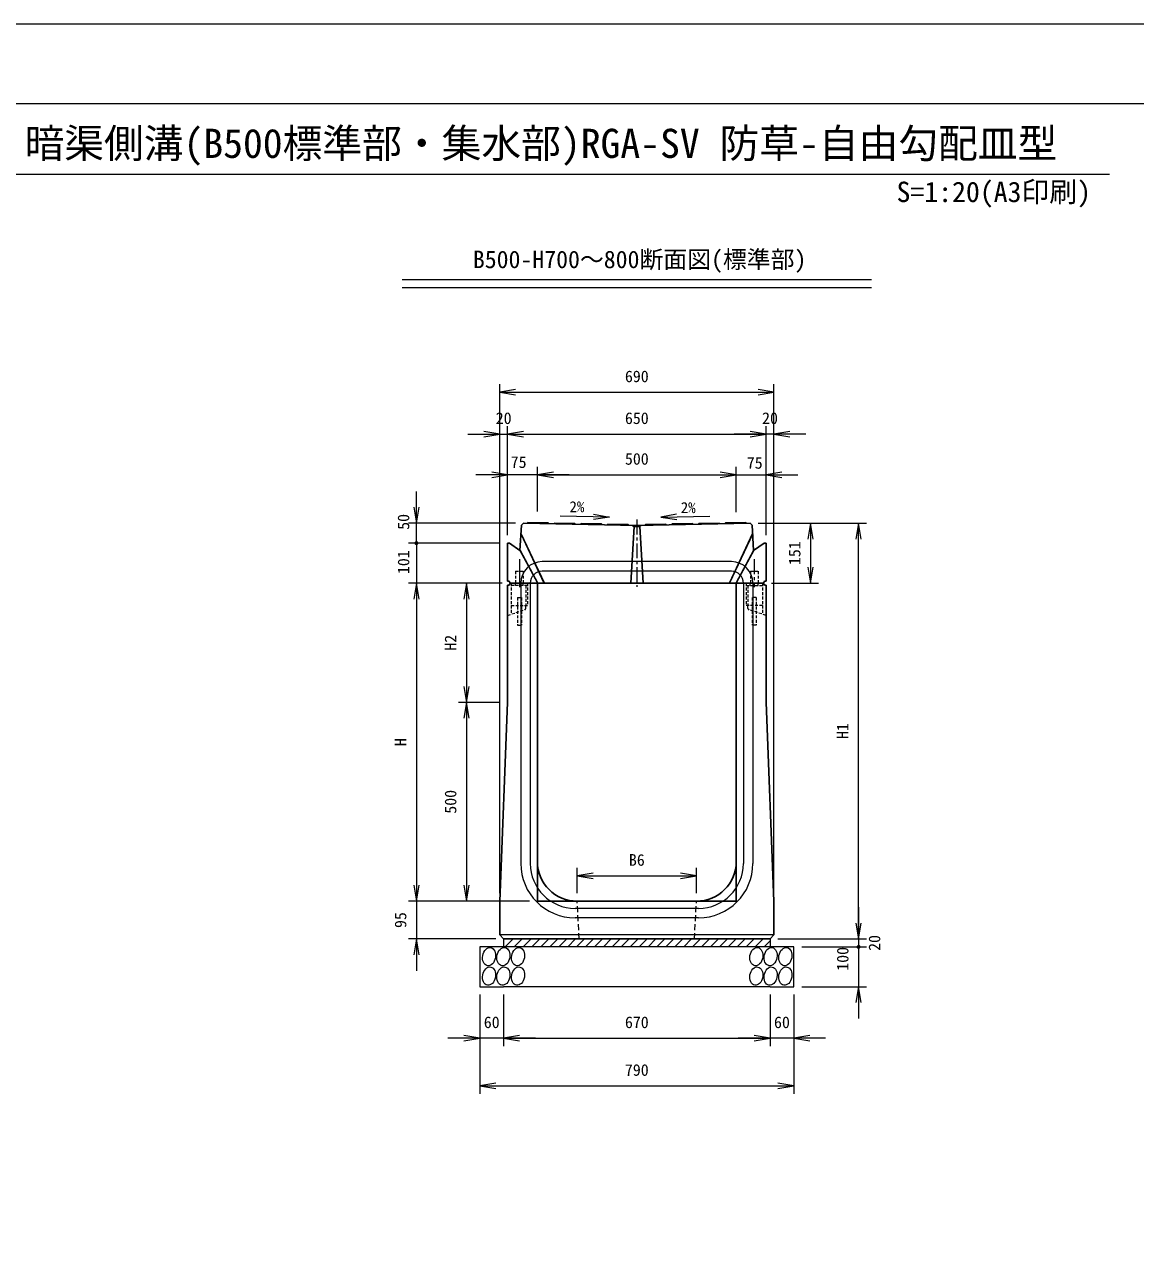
# Model space of a CAD drawing. Units: millimetres at full size, sheet at 1:20. Extents: x 0 to 8400, y 0 to 5940.
# Drawn here: x 2808 to 5604, y 2890 to 5940 of the extents above; entities that cross this region are included whole.
import ezdxf
from ezdxf.enums import TextEntityAlignment as Align

# ---------------------------------------------------------------- set-up
doc = ezdxf.new("R2010")
doc.units = ezdxf.units.MM
doc.header["$LTSCALE"] = 20
for name, pattern in [('USER1', [0.5625, 0.375, -0.1875]), ('USER2', [3, 1.875, -0.375, 0.375, -0.375]), ('USER5', [1.125, 0.75, -0.375])]:
    doc.linetypes.add(name, pattern=pattern)
for name, color, linetype, lineweight in [('1', 7, 'Continuous', 9), ('ACC(細線）', 4, 'USER1', 13), ('CEN(細線）', 5, 'USER2', 13), ('CON2(細線）', 6, 'Continuous', 13), ('CON（太線）', 1, 'Continuous', 25), ('Defpoints_2', 7, 'Continuous', 25), ('寸法線', 7, 'Continuous', 9), ('構造物-寸法', 7, 'Continuous', 9)]:
    doc.layers.add(name, color=color, linetype=linetype, lineweight=lineweight)
doc.styles.add('ＭＳ ゴシック', font='')
doc.styles.get('ＭＳ ゴシック').set_extended_font_data('MS Gothic')

# ---------------------------------------------------------------- blocks, each defined once
blk = doc.blocks.new('open_arrow')
at = {"color": 0, "linetype": 'Continuous', "lineweight": -2}
blk.add_lwpolyline([(7.5, 1.25), (0, 0), (7.5, -1.25)], dxfattribs=at)
blk = doc.blocks.new('filled_dot')
at = {"color": 0, "linetype": 'Continuous', "lineweight": -2, "const_width": 1.25}
blk.add_lwpolyline([(-0.625, 0, 1), (0.625, 0, 1)], format="xyb", close=True, dxfattribs=at)

msp = doc.modelspace()

# ---------------------------------------------------------------- linework, layer by layer
at = {"layer": '1'}
for p, q in [((3758.45, 5298.15), (4939.75, 5298.15)), ((3758.45, 5278.15), (4939.75, 5278.15))]:
    msp.add_line(p, q, dxfattribs=at)
at = {"layer": 'ACC(細線）'}
for p, q in [((4044.1, 4564.31), (4044.1, 4534.31)), ((4044.1, 4564.31), (4063.1, 4564.31)), ((4063.1, 4564.31), (4063.1, 4534.31)), ((4635.1, 4564.31), (4635.1, 4534.31)), ((4635.1, 4564.31), (4654.1, 4564.31)), ((4654.1, 4564.31), (4654.1, 4534.31)), ((4074.1, 4534.31), (4033.1, 4534.31)), ((4033.1, 4534.31), (4033.1, 4478.31)), ((4074.1, 4528.31), (4033.1, 4528.31)), ((4069.6, 4528.31), (4069.6, 4478.31)), ((4074.1, 4534.31), (4074.1, 4478.31)), ((4624.1, 4534.31), (4665.1, 4534.31)), ((4624.1, 4534.31), (4624.1, 4478.31)), ((4624.1, 4528.31), (4665.1, 4528.31)), ((4628.6, 4528.31), (4628.6, 4478.31)), ((4665.1, 4534.31), (4665.1, 4478.31)), ((4048.6, 4498.31), (4058.6, 4498.31)), ((4048.6, 4498.31), (4048.6, 4428.31)), ((4058.6, 4498.31), (4058.6, 4428.31)), ((4649.6, 4498.31), (4639.6, 4498.31)), ((4639.6, 4498.31), (4639.6, 4428.31)), ((4649.6, 4498.31), (4649.6, 4428.31)), ((4024.1, 4453.31), (4067.54, 4467.63)), ((4033.1, 4478.31), (4033.1, 4456.27)), ((4033.1, 4478.31), (4074.1, 4478.31)), ((4069.6, 4470.48), (4069.6, 4478.31)), ((4665.1, 4478.31), (4624.1, 4478.31)), ((4628.6, 4470.48), (4628.6, 4478.31)), ((4674.1, 4453.31), (4630.66, 4467.63)), ((4665.1, 4478.31), (4665.1, 4456.27)), ((4048.6, 4428.31), (4058.6, 4428.31)), ((4649.6, 4428.31), (4639.6, 4428.31))]:
    msp.add_line(p, q, dxfattribs=at)
at = {"layer": 'ACC(細線）', "linetype": 'Continuous'}
for p, q in [((4043.6, 4528.31), (4043.6, 4534.31)), ((4063.6, 4528.31), (4063.6, 4534.31)), ((4634.6, 4528.31), (4634.6, 4534.31)), ((4654.6, 4528.31), (4654.6, 4534.31))]:
    msp.add_line(p, q, dxfattribs=at)
at = {"layer": 'ACC(細線）'}
for centre, start, end in [((4066.6, 4470.48), 288.24585, 0), ((4631.6, 4470.48), 180, 251.75415)]:
    msp.add_arc(centre, 3, start, end, dxfattribs=at)
at = {"layer": 'CEN(細線）'}
for p, q in [((4349.1, 4694.31), (4349.1, 4524.86)), ((4349.1, 4694.31), (4349.1, 4524.86)), ((4053.6, 4594.31), (4053.6, 4524.31)), ((4644.6, 4594.31), (4644.6, 4524.31)), ((4053.6, 4574.31), (4053.6, 4524.31))]:
    msp.add_line(p, q, dxfattribs=at)
at = {"layer": 'CON2(細線）'}
for p, q in [((4587.1, 4588.31), (4111.1, 4588.31)), ((4587.1, 4564.31), (4111.1, 4564.31)), ((4057.1, 4534.31), (4057.1, 3829.31)), ((4081.1, 4534.31), (4081.1, 3829.31)), ((4617.1, 4534.31), (4617.1, 3829.31)), ((4641.1, 4534.31), (4641.1, 3829.31)), ((4504.1, 3716.31), (4194.1, 3716.31)), ((4504.1, 3692.31), (4194.1, 3692.31)), ((4694.1, 3649.31), (4004.1, 3649.31))]:
    msp.add_line(p, q, dxfattribs=at)
at = {"layer": 'CON2(細線）', "linetype": 'USER5'}
for p, q in [((4204.1, 3639.31), (4199.1, 3734.31)), ((4494.1, 3639.31), (4499.1, 3734.31))]:
    msp.add_line(p, q, dxfattribs=at)
at = {"layer": 'CON2(細線）'}
for centre, radius, start, end in [((4111.1, 4534.31), 54, 90, 180), ((4587.1, 4534.31), 54, 0, 90), ((4111.1, 4534.31), 30, 90, 180), ((4587.1, 4534.31), 30, 0, 90), ((4194.1, 3829.31), 137, 180, 270), ((4194.1, 3829.31), 113, 180, 270), ((4504.1, 3829.31), 113, 270, 0), ((4504.1, 3829.31), 137, 270, 0)]:
    msp.add_arc(centre, radius, start, end, dxfattribs=at)
at = {"layer": 'CON（太線）'}
for p, q in [((4058.88, 4680.01), (4055.22, 4616.66)), ((4058.88, 4680.01), (4064.08, 4685.01)), ((4064.07, 4685.01), (4349.1, 4679.31)), ((4634.12, 4685.01), (4349.1, 4679.31)), ((4639.32, 4680.01), (4634.12, 4685.01)), ((4639.32, 4680.01), (4642.98, 4616.66)), ((4024.1, 4539.31), (4024.1, 4634.9)), ((4024.1, 4634.9), (4029.16, 4634.9)), ((4029.16, 4634.9), (4055.22, 4616.66)), ((4669.03, 4634.9), (4642.98, 4616.66)), ((4669.03, 4634.9), (4674.1, 4634.9)), ((4674.1, 4539.31), (4674.1, 4634.9)), ((4028.1, 4539.31), (4024.1, 4539.31)), ((4028.1, 4529.31), (4024.1, 4529.31)), ((4024.1, 4529.31), (4024.1, 4234.31)), ((4028.1, 4539.31), (4030.1, 4534.31)), ((4030.1, 4534.31), (4028.1, 4529.31)), ((4030.1, 4534.31), (4668.1, 4534.31)), ((4099.1, 4534.31), (4099.1, 3834.31)), ((4599.1, 4534.31), (4668.1, 4534.31)), ((4599.1, 4534.31), (4599.1, 3834.31)), ((4635.1, 4534.31), (4635.1, 4534.31)), ((4670.1, 4539.31), (4668.1, 4534.31)), ((4668.1, 4534.31), (4670.1, 4529.31)), ((4670.1, 4539.31), (4674.1, 4539.31)), ((4670.1, 4529.31), (4674.1, 4529.31)), ((4674.1, 4529.31), (4674.1, 4234.31)), ((4024.1, 4234.31), (4004.1, 3734.31)), ((4674.1, 4234.31), (4694.1, 3734.31)), ((4004.1, 3734.31), (4004.1, 3649.31)), ((4199.1, 3734.31), (4499.1, 3734.31)), ((4694.1, 3734.31), (4694.1, 3649.31)), ((4004.1, 3649.31), (4014.1, 3639.31)), ((4684.1, 3639.31), (4014.1, 3639.31)), ((4684.1, 3639.31), (4694.1, 3649.31))]:
    msp.add_line(p, q, dxfattribs=at)
for centre, start, end in [((4199.1, 3834.31), 180, 270), ((4499.1, 3834.31), 270, 0)]:
    msp.add_arc(centre, 100, start, end, dxfattribs=at)
at = {"layer": 'Defpoints_2'}
for p, q in [((4099.1, 3834.31), (4099.1, 3734.31)), ((4599.1, 3834.31), (4599.1, 3734.31)), ((4199.1, 3734.31), (4099.1, 3734.31)), ((4499.1, 3734.31), (4599.1, 3734.31))]:
    msp.add_line(p, q, dxfattribs=at)
at = {"layer": '寸法線'}
for p, q in [((4279.95, 4700.4), (4156.13, 4702.76)), ((4279.95, 4700.4), (4239.83, 4694.5)), ((4240.09, 4707.83), (4279.95, 4700.4)), ((4449.14, 4707.83), (4409.28, 4700.4)), ((4409.28, 4700.4), (4533.1, 4702.76)), ((4409.28, 4700.4), (4449.4, 4694.5)), ((4654.12, 4685.01), (4926.85, 4685.01)), ((4906.85, 3639.31), (4906.85, 4685.01)), ((4704.1, 3639.31), (4926.85, 3639.31))]:
    msp.add_line(p, q, dxfattribs=at)
at = {"layer": '構造物-寸法'}
for p, q in [((2749.67, 5563.09), (5537.73, 5563.09)), ((4004.1, 4705.01), (4004.1, 5034.35)), ((4694.1, 4705.01), (4694.1, 5034.35)), ((4004.1, 5014.35), (4694.1, 5014.35)), ((4004.1, 3754.31), (4004.1, 4929.18)), ((4024.1, 4654.9), (4024.1, 4929.18)), ((4024.1, 4654.9), (4024.1, 4929.18)), ((4674.1, 4654.9), (4674.1, 4929.18)), ((4674.1, 4654.9), (4674.1, 4929.18)), ((4694.1, 3754.31), (4694.1, 4929.18)), ((3924.1, 4909.18), (4104.1, 4909.18)), ((4024.1, 4909.18), (4674.1, 4909.18)), ((4774.1, 4909.18), (4594.1, 4909.18)), ((4024.1, 4654.9), (4024.1, 4826.85)), ((4099.1, 4714.54), (4099.1, 4826.85)), ((4099.1, 4714.54), (4099.1, 4826.85)), ((4599.1, 4712.81), (4599.1, 4826.85)), ((4599.1, 4712.81), (4599.1, 4826.85)), ((4674.1, 4654.9), (4674.1, 4826.85)), ((4179.1, 4806.85), (3944.1, 4806.85)), ((4099.1, 4806.85), (4599.1, 4806.85)), ((4519.1, 4806.85), (4754.1, 4806.85)), ((3794.68, 4634.9), (3794.68, 4765.01)), ((4044.08, 4685.01), (3774.68, 4685.01)), ((4341.6, 4676.45), (4332.97, 4534.31)), ((4342.6, 4676.45), (4333.98, 4534.31)), ((4338.59, 4679.52), (4341.6, 4676.45)), ((4341.6, 4676.45), (4356.77, 4676.45)), ((4355.77, 4676.45), (4364.16, 4534.31)), ((4359.78, 4679.52), (4356.77, 4676.45)), ((4356.77, 4676.45), (4365.16, 4534.31)), ((4654.12, 4685.01), (4805.96, 4685.01)), ((4785.96, 4685.01), (4785.96, 4534.31)), ((4057.6, 4657.92), (4115.58, 4534.31)), ((4057.72, 4660.01), (4116.69, 4534.31)), ((4640.47, 4660.01), (4581.51, 4534.31)), ((4640.59, 4657.92), (4582.61, 4534.31)), ((4004.1, 4634.9), (3774.68, 4634.9)), ((4004.1, 4634.9), (3774.68, 4634.9)), ((3794.68, 4634.9), (3794.68, 4454.31)), ((4053.66, 4617.75), (4099.1, 4534.31)), ((4055.23, 4616.95), (4100.24, 4534.31)), ((4642.96, 4616.95), (4597.96, 4534.31)), ((4644.53, 4617.75), (4599.1, 4534.31)), ((4010.1, 4534.31), (3774.68, 4534.31)), ((4010.1, 4534.31), (3774.68, 4534.31)), ((3794.68, 4534.31), (3794.68, 3734.31)), ((3995.1, 4534.31), (3900.43, 4534.31)), ((3920.43, 4534.31), (3920.43, 4234.31)), ((4688.1, 4534.31), (4805.96, 4534.31)), ((4004.1, 4234.31), (3900.43, 4234.31)), ((4004.1, 4234.31), (3900.43, 4234.31)), ((3920.43, 4234.31), (3920.43, 3734.31)), ((3794.68, 3814.31), (3794.68, 3559.31)), ((4199.1, 3754.31), (4199.1, 3818.08)), ((4499.1, 3754.31), (4499.1, 3818.08)), ((4199.1, 3798.08), (4499.1, 3798.08)), ((4079.1, 3734.31), (3774.68, 3734.31)), ((4079.1, 3734.31), (3774.68, 3734.31)), ((4079.1, 3734.31), (3900.43, 3734.31)), ((4906.85, 3719.31), (4906.85, 3539.31)), ((3994.1, 3639.31), (3774.68, 3639.31)), ((4014.1, 3639.31), (4014.1, 3619.31)), ((4014.1, 3637.86), (4015.55, 3639.31)), ((4018, 3619.31), (4038, 3639.31)), ((4040.45, 3619.31), (4060.45, 3639.31)), ((4062.9, 3619.31), (4082.9, 3639.31)), ((4087.75, 3621.71), (4105.35, 3639.31)), ((4107.8, 3619.31), (4127.8, 3639.31)), ((4130.25, 3619.31), (4150.25, 3639.31)), ((4152.7, 3619.31), (4172.7, 3639.31)), ((4175.15, 3619.31), (4195.15, 3639.31)), ((4197.6, 3619.31), (4217.6, 3639.31)), ((4220.05, 3619.31), (4240.05, 3639.31)), ((4242.5, 3619.31), (4262.5, 3639.31)), ((4264.95, 3619.31), (4284.95, 3639.31)), ((4287.4, 3619.31), (4307.4, 3639.31)), ((4309.85, 3619.31), (4329.85, 3639.31)), ((4332.31, 3619.31), (4352.31, 3639.31)), ((4354.76, 3619.31), (4374.76, 3639.31)), ((4377.21, 3619.31), (4397.21, 3639.31)), ((4399.66, 3619.31), (4419.66, 3639.31)), ((4422.11, 3619.31), (4442.11, 3639.31)), ((4444.56, 3619.31), (4464.56, 3639.31)), ((4467.01, 3619.31), (4487.01, 3639.31)), ((4491.87, 3621.71), (4509.46, 3639.31)), ((4511.91, 3619.31), (4531.91, 3639.31)), ((4534.36, 3619.31), (4554.36, 3639.31)), ((4556.81, 3619.31), (4576.81, 3639.31)), ((4579.26, 3619.31), (4599.26, 3639.31)), ((4601.71, 3619.31), (4621.71, 3639.31)), ((4624.16, 3619.31), (4644.16, 3639.31)), ((4646.61, 3619.31), (4666.61, 3639.31)), ((4669.07, 3619.31), (4684.1, 3634.34)), ((4684.1, 3639.31), (4684.1, 3619.31)), ((4704.1, 3639.31), (4926.85, 3639.31)), ((4014.1, 3619.31), (3954.1, 3619.31)), ((3954.1, 3619.31), (3954.1, 3519.31)), ((4684.1, 3619.31), (4014.1, 3619.31)), ((4085.35, 3619.31), (4087.75, 3621.71)), ((4489.46, 3619.31), (4491.87, 3621.71)), ((4744.1, 3619.31), (4684.1, 3619.31)), ((4744.1, 3519.31), (4744.1, 3619.31)), ((4764.1, 3619.31), (4926.85, 3619.31)), ((4764.1, 3619.31), (4926.85, 3619.31)), ((4906.85, 3619.31), (4906.85, 3439.31)), ((3954.1, 3519.31), (4014.1, 3519.31)), ((4684.1, 3519.31), (4014.1, 3519.31)), ((4684.1, 3519.31), (4744.1, 3519.31)), ((4764.1, 3519.31), (4926.85, 3519.31)), ((3954.1, 3499.31), (3954.1, 3369.76)), ((3954.1, 3499.31), (3954.1, 3249.73)), ((4014.1, 3499.31), (4014.1, 3369.76)), ((4014.1, 3499.31), (4014.1, 3369.76)), ((4684.1, 3499.31), (4684.1, 3369.76)), ((4684.1, 3499.31), (4684.1, 3369.76)), ((4744.1, 3499.31), (4744.1, 3369.76)), ((4744.1, 3499.31), (4744.1, 3249.73)), ((4094.1, 3389.76), (3874.1, 3389.76)), ((4014.1, 3389.76), (4684.1, 3389.76)), ((4824.1, 3389.76), (4604.1, 3389.76)), ((3954.1, 3269.73), (4744.1, 3269.73))]:
    msp.add_line(p, q, dxfattribs=at)
at = {"layer": '構造物-寸法', "color": 2}
msp.add_lwpolyline([(0, 5940), (0, 0), (8400, 0), (8400, 5940)], close=True, dxfattribs=at)
at = {"layer": '構造物-寸法'}
msp.add_lwpolyline([(200, 5740), (200, 200), (8200, 200), (8200, 5740)], close=True, dxfattribs=at)
for points in [[(4128.1, 4683.73), (4126.1, 4685.77), (4075.1, 4686.79), (4073.1, 4684.83)], [(4195.1, 4682.39), (4193.1, 4684.43), (4142.1, 4685.45), (4140.1, 4683.49)], [(4262.1, 4681.05), (4260.1, 4683.09), (4209.1, 4684.11), (4207.1, 4682.15)], [(4329.1, 4679.71), (4327.1, 4681.75), (4276.1, 4682.77), (4274.1, 4680.81)], [(4424.1, 4680.81), (4422.1, 4682.77), (4371.1, 4681.75), (4369.1, 4679.71)], [(4491.1, 4682.15), (4489.1, 4684.11), (4438.1, 4683.09), (4436.1, 4681.05)], [(4558.1, 4683.49), (4556.1, 4685.45), (4505.1, 4684.43), (4503.1, 4682.39)], [(4625.1, 4684.83), (4623.1, 4686.79), (4572.1, 4685.77), (4570.1, 4683.73)]]:
    msp.add_lwpolyline(points, dxfattribs=at)
for centre in [(3977.34, 3594.89), (4013.34, 3594.89), (4050.34, 3594.89), (4649.69, 3594.89), (4685.69, 3594.89), (4722.69, 3594.89), (3977.34, 3545.89), (4013.34, 3545.89), (4050.34, 3545.89), (4649.69, 3545.89), (4685.69, 3545.89), (4722.69, 3545.89)]:
    msp.add_ellipse(centre, major_axis=(-4.13, -22.89), ratio=0.698644, dxfattribs=at)

# ---------------------------------------------------------------- block references
at = {"layer": '寸法線', "xscale": 5.33, "yscale": 5.33}
for p, rotation in [((4906.85, 4685.01), 270), ((4906.85, 3639.31), 90)]:
    msp.add_blockref('open_arrow', p, dxfattribs=dict(at, rotation=rotation))
at = {"layer": '構造物-寸法', "xscale": 5.33, "yscale": 5.33}
for p in [(4004.1, 5014.35), (4024.1, 4909.18), (4024.1, 4909.18), (4694.1, 4909.18), (4099.1, 4806.85), (4099.1, 4806.85), (4674.1, 4806.85), (4199.1, 3798.08), (4014.1, 3389.76), (4014.1, 3389.76), (4744.1, 3389.76), (3954.1, 3269.73)]:
    msp.add_blockref('open_arrow', p, dxfattribs=at)
at = {"layer": '構造物-寸法'}
for name, p, xscale, yscale, rotation in [('open_arrow', (4694.1, 5014.35), 5.33, 5.33, 180), ('open_arrow', (4004.1, 4909.18), 5.33, 5.33, 180), ('open_arrow', (4674.1, 4909.18), 5.33, 5.33, 180), ('open_arrow', (4674.1, 4909.18), 5.33, 5.33, 180), ('open_arrow', (4024.1, 4806.85), 5.33, 5.33, 180), ('open_arrow', (4599.1, 4806.85), 5.33, 5.33, 180), ('open_arrow', (4599.1, 4806.85), 5.33, 5.33, 180), ('open_arrow', (3794.68, 4685.01), 5.33, 5.33, 90), ('open_arrow', (4785.96, 4685.01), 5.33, 5.33, 270), ('filled_dot', (3794.68, 4634.9), 4, 4, 90), ('filled_dot', (3794.68, 4634.9), 4, 4, 270), ('open_arrow', (4785.96, 4534.31), 5.33, 5.33, 90), ('open_arrow', (3794.68, 4534.31), 5.33, 5.33, 270), ('open_arrow', (3794.68, 4534.31), 5.33, 5.33, 270), ('open_arrow', (3920.43, 4534.31), 5.33, 5.33, 270), ('open_arrow', (3920.43, 4234.31), 5.33, 5.33, 90), ('open_arrow', (3920.43, 4234.31), 5.33, 5.33, 270), ('open_arrow', (4499.1, 3798.08), 5.33, 5.33, 180), ('open_arrow', (3794.68, 3734.31), 5.33, 5.33, 90), ('open_arrow', (3794.68, 3734.31), 5.33, 5.33, 90), ('open_arrow', (3920.43, 3734.31), 5.33, 5.33, 90), ('open_arrow', (4906.85, 3639.31), 5.33, 5.33, 90), ('open_arrow', (3794.68, 3639.31), 5.33, 5.33, 270), ('filled_dot', (4906.85, 3619.31), 4, 4, 270), ('filled_dot', (4906.85, 3619.31), 4, 4, 270), ('open_arrow', (4906.85, 3519.31), 5.33, 5.33, 270), ('open_arrow', (3954.1, 3389.76), 5.33, 5.33, 180), ('open_arrow', (4684.1, 3389.76), 5.33, 5.33, 180), ('open_arrow', (4684.1, 3389.76), 5.33, 5.33, 180), ('open_arrow', (4744.1, 3269.73), 5.33, 5.33, 180)]:
    msp.add_blockref(name, p, dxfattribs=dict(at, xscale=xscale, yscale=yscale, rotation=rotation))

# ---------------------------------------------------------------- texts
at = {"layer": '寸法線', "style": 'ＭＳ ゴシック'}
for s, height, p in [('暗渠側溝(B500標準部・集水部)RGA-SV 防草-自由勾配皿型', 73.31, (2808.8, 5581.83)), ('S=1:20(A3印刷)', 51.32, (5002.4, 5477.34)), ('B500-H700～800断面図(標準部)', 43.99, (3936.64, 5313.35))]:
    msp.add_text(s, height=height, dxfattribs=at).set_placement(p, align=Align.BOTTOM_LEFT)
for p in [(4198.4, 4704.54), (4478.36, 4702.39)]:
    msp.add_text('2%', height=27.49, dxfattribs=at).set_placement(p, align=Align.BOTTOM_CENTER)
msp.add_text('H1', height=29.33, rotation=90, dxfattribs=at).set_placement((4866.85, 4162.16), align=Align.MIDDLE_CENTER)
at = {"layer": '構造物-寸法', "style": 'ＭＳ ゴシック'}
for s, p in [('690', (4349.1, 5054.35)), ('20', (4014.1, 4949.18)), ('650', (4349.1, 4949.18)), ('20', (4684.1, 4949.18)), ('75', (4051.78, 4838.73)), ('500', (4349.1, 4846.85)), ('75', (4645.66, 4836.78)), ('B6', (4349.1, 3838.08)), ('60', (3984.1, 3429.76)), ('670', (4349.1, 3429.76)), ('60', (4714.1, 3429.76)), ('790', (4349.1, 3309.73))]:
    msp.add_text(s, height=29.33, dxfattribs=at).set_placement(p, align=Align.MIDDLE_CENTER)
for s, p in [('50', (3761.97, 4688.36)), ('151', (4745.96, 4609.66)), ('101', (3762.1, 4587)), ('H2', (3880.43, 4384.31)), ('H', (3754.68, 4134.31)), ('500', (3880.43, 3984.31)), ('95', (3754.68, 3686.81)), ('20', (4946.85, 3629.31)), ('100', (4866.85, 3589.31))]:
    msp.add_text(s, height=29.33, rotation=90, dxfattribs=at).set_placement(p, align=Align.MIDDLE_CENTER)

doc.saveas('drawing.dxf')
